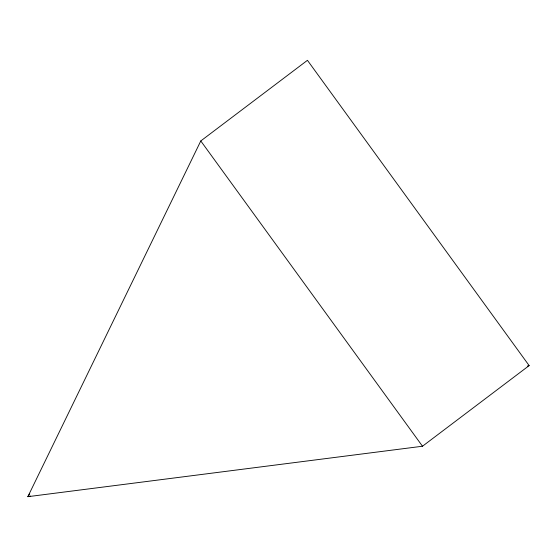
<?xml version="1.0" encoding="UTF-8"?>
<svg xmlns="http://www.w3.org/2000/svg" width="557" height="557" viewBox="0 0 557 557"><rect width="100%" height="100%" fill="white"/><g stroke="black" fill="none" stroke-linecap="round" stroke-linejoin="round"><path stroke-width="0.84" d="M200.785 140.956L27.85 496.684L422.491 446.234L529.15 365.594L307.443 60.316L200.785 140.956L422.491 446.234M29.73 493.753L27.85 496.684L30.37 496.022M527.465 366.033L529.15 365.594"/></g></svg>
